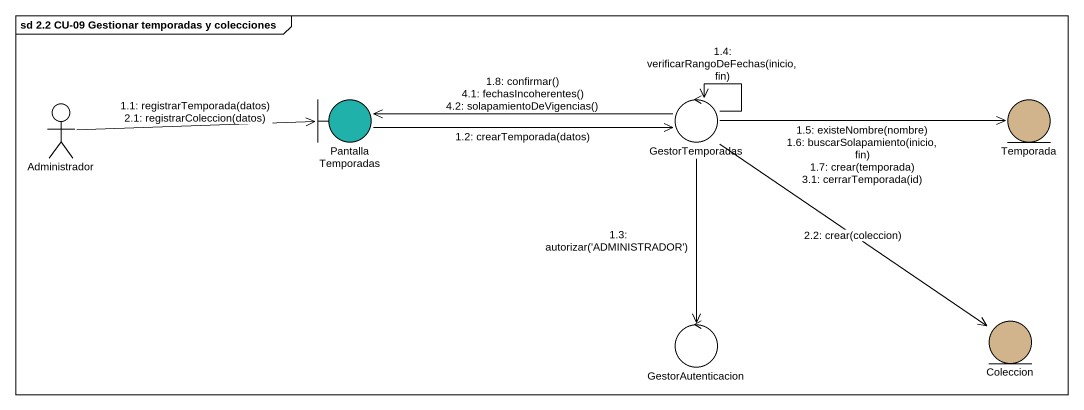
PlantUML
@startuml
mainframe sd 2.2 CU-09 Gestionar temporadas y colecciones
actor Administrador
boundary PantallaTemporadas #20B2AA
control GestorTemporadas
entity Temporada #D2B48C
control GestorAutenticacion
entity Coleccion #D2B48C
Administrador -right-> PantallaTemporadas : 1.1: registrarTemporada(datos)\n2.1: registrarColeccion(datos)
PantallaTemporadas -right-> GestorTemporadas : 1.2: crearTemporada(datos)
GestorTemporadas --> GestorAutenticacion : 1.3: autorizar('ADMINISTRADOR')
GestorTemporadas --> GestorTemporadas : 1.4: verificarRangoDeFechas(inicio, fin)
GestorTemporadas -right-> Temporada : 1.5: existeNombre(nombre)\n1.6: buscarSolapamiento(inicio, fin)\n1.7: crear(temporada)\n3.1: cerrarTemporada(id)
GestorTemporadas -left-> PantallaTemporadas : 1.8: confirmar()\n4.1: fechasIncoherentes()\n4.2: solapamientoDeVigencias()
GestorTemporadas --> Coleccion : 2.2: crear(coleccion)
@enduml
